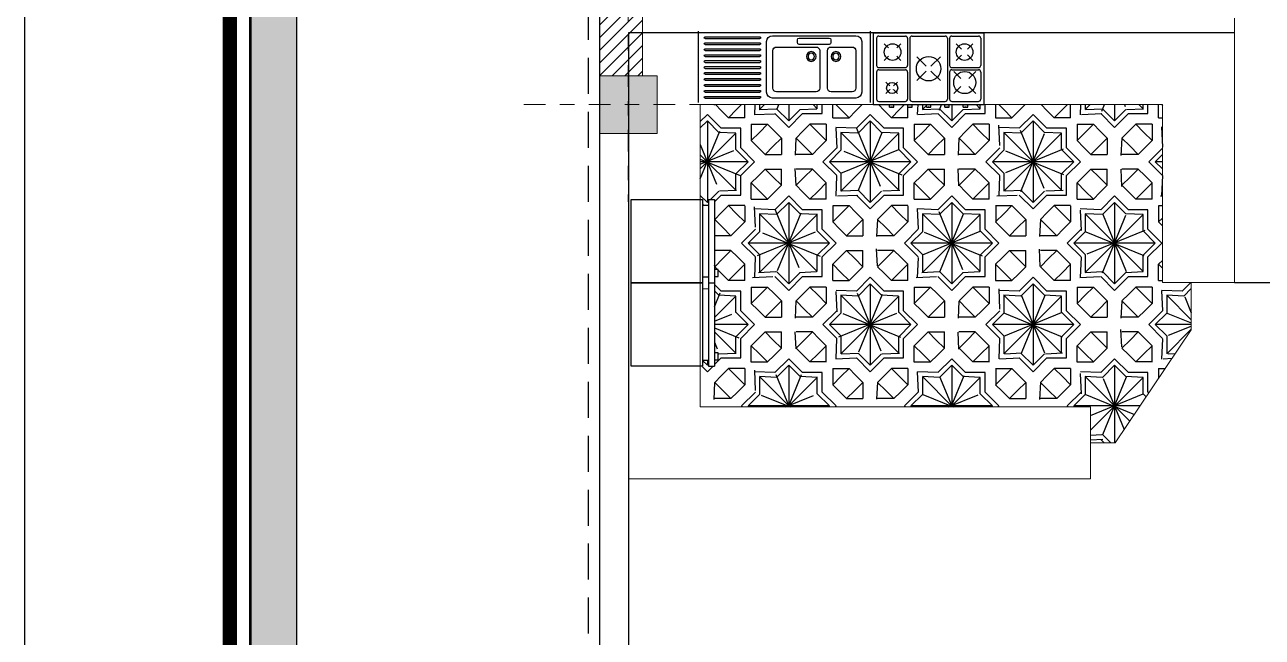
# Model space of a CAD drawing. Header units: inches. Extents: x 70 to 1974, y -315 to 363.
# Drawn here: x 101.33 to 109.92, y -83.4 to -79.14 of the extents above; entities that cross this region are included whole.
import ezdxf

# ---------------------------------------------------------------- set-up
doc = ezdxf.new("R2010")
doc.units = ezdxf.units.IN
doc.header["$MEASUREMENT"] = 0
doc.linetypes.add('DASHDOT', pattern=[1, 0.5, -0.25, 0, -0.25])
doc.linetypes.add('HIDDEN', pattern=[0.375, 0.25, -0.125])
for name, color, linetype, lineweight in [('1', 19, 'Continuous', 5), ('3', 244, 'Continuous', 20), ('LAYER1', 8, 'Continuous', 9)]:
    doc.layers.add(name, color=color, linetype=linetype, lineweight=lineweight)
for name, color, linetype in [('7', 7, 'Continuous'), ('fer', 8, 'Continuous'), ('fernesher  01', 8, 'Continuous'), ('Fur', 1, 'Continuous'), ('HATCH', 253, 'Continuous'), ('HID', 5, 'HIDDEN')]:
    doc.layers.add(name, color=color, linetype=linetype)
doc.layers.add('AX', color=7, linetype='Continuous', lineweight=18, true_color=0xb7ad8f)
doc.layers.add('moble', color=7, linetype='Continuous', lineweight=5, true_color=0x32414e)

# ---------------------------------------------------------------- blocks, each defined once
blk = doc.blocks.new('eg')
at = {"layer": 'Fur', "color": 252}
for p, q in [((1.137e-13, 0.4999999999999149), (0, 0)), ((0.6833635587054232, 0.4685546874999035), (0.1002594337055598, 0.4685546874999035)), ((0.2746239962054915, 0.4397188333332453), (0.2746239962054915, 0.4200467916665788)), ((0.4965693920388503, 0.4521484374999149), (0.2870536003722464, 0.4521484374999149)), ((0.5089989962054915, 0.4200467916665788), (0.5089989962054915, 0.4397188333332453)), ((1.156394829538839, 0.4602213541665777), (0.7731265795389392, 0.4602213541665777)), ((1.156394829538839, 0.447721354166589), (0.7731265795389392, 0.447721354166589)), ((1.204311496205491, 0.4999999999999149), (1.204311496205491, -8.53e-14)), ((0.0584130795388092, 0.426708333333238), (0.0584130795388092, 0.0732916666665631)), ((0.100014621205446, 0.3631793333332496), (0.100014621205446, 0.1004925624999089)), ((0.2735454962055428, 0.3888671874998977), (0.1257024753722362, 0.3888671874998977)), ((0.2870536003722464, 0.4076171874999092), (0.4965693920388503, 0.4076171874999092)), ((0.2992333712054461, 0.1004925624999089), (0.2992333712054461, 0.3631793333332496)), ((0.3531396212055142, 0.3631793333332496), (0.3531396212055142, 0.1004925624999089)), ((0.6555767670388378, 0.3888671874998977), (0.3788274962055311, 0.3888671874998977)), ((0.6812646212055145, 0.1004925624999089), (0.6812646212055145, 0.3631793333332496)), ((0.7252099128721738, 0.0732916666665631), (0.7252099128721738, 0.426708333333238)), ((1.156394829538839, 0.4185546874999205), (0.7731265795389392, 0.4185546874999205)), ((1.156394829538839, 0.4060546874999035), (0.7731265795389392, 0.4060546874999035)), ((1.156394829538839, 0.3768880208332348), (0.7731265795389392, 0.3768880208332348)), ((1.156394829538839, 0.3643880208332462), (0.7731265795389392, 0.3643880208332462)), ((1.156394829538839, 0.3352213541665776), (0.7731265795389392, 0.3352213541665776)), ((1.156394829538839, 0.3227213541665606), (0.7731265795389392, 0.3227213541665606)), ((1.156394829538839, 0.2935546874998919), (0.7731265795389392, 0.2935546874998919)), ((1.156394829538839, 0.2810546874999034), (0.7731265795389392, 0.2810546874999034)), ((1.156394829538839, 0.2518880208332348), (0.7731265795389392, 0.2518880208332348)), ((1.156394829538839, 0.2393880208332462), (0.7731265795389392, 0.2393880208332462)), ((1.156394829538839, 0.2102213541665776), (0.7731265795389392, 0.2102213541665776)), ((1.156394829538839, 0.1977213541665605), (0.7731265795389392, 0.1977213541665605)), ((1.156394829538839, 0.168554687499892), (0.7731265795389392, 0.168554687499892)), ((1.156394829538839, 0.1560546874999034), (0.7731265795389392, 0.1560546874999034)), ((1.156394829538839, 0.1268880208332348), (0.7731265795389392, 0.1268880208332348)), ((1.156394829538839, 0.1143880208332177), (0.7731265795389392, 0.1143880208332177)), ((0.1002594337055598, 0.0314452916665573), (0.6833635231407698, 0.0314452916665573)), ((0.1257024753722362, 0.074804687499892), (0.2735454962055428, 0.074804687499892)), ((0.3788274962055311, 0.074804687499892), (0.6555767670388378, 0.074804687499892)), ((1.156394829538839, 0.0852213541665492), (0.7731265795389392, 0.0852213541665492)), ((1.156394829538839, 0.0727213541665606), (0.7731265795389392, 0.0727213541665606)), ((1.156394829538839, 0.043554687499892), (0.7731265795389392, 0.043554687499892)), ((1.156394829538839, 0.0310546874999034), (0.7731265795389392, 0.0310546874999034))]:
    blk.add_line(p, q, dxfattribs=at)
for centre, radius in [((0.2396514882098017, 0.3226322034968518), 0.0339843750000019), ((0.4127215042010448, 0.3226322034968518), 0.0339843750000019), ((0.2396514882098017, 0.3226322034968518), 0.0222656250000013), ((0.4127215042010448, 0.3226322034968518), 0.0222656250000013)]:
    blk.add_circle(centre, radius, dxfattribs=at)
for centre, radius, start, end in [((0.1002594337054461, 0.426708333333238), 0.041846354166669, 90, 180), ((0.2870536003721327, 0.4397188333332167), 0.0124296041666674, 90, 180), ((0.4965693920388503, 0.4397188333332167), 0.0124296041666674, 0, 90), ((0.6833635587054232, 0.426708333333238), 0.041846354166669, 0, 90), ((0.7731265795389392, 0.4539713541665833), 0.0062500000000003, 90, 270), ((1.156394829538839, 0.4539713541665833), 0.0062500000000003, 270, 90), ((0.1257024753721225, 0.3631793333332212), 0.0256878541666681, 90, 180), ((0.2735454962055428, 0.3631793333332212), 0.0256878541666681, 0, 90), ((0.2870536003721327, 0.4200467916665504), 0.0124296041666674, 180, 270), ((0.3788274962055311, 0.3631793333332212), 0.0256878541666681, 90, 180), ((0.4965693920388503, 0.4200467916665504), 0.0124296041666674, 270, 0), ((0.6555767670388378, 0.3631793333332212), 0.0256878541666681, 0, 90), ((0.7731265795389392, 0.4123046874999261), 0.0062500000000003, 90, 270), ((0.7731265795389392, 0.3706380208332405), 0.0062500000000003, 90, 270), ((1.156394829538839, 0.4123046874999261), 0.0062500000000003, 270, 90), ((1.156394829538839, 0.3706380208332405), 0.0062500000000003, 270, 90), ((0.7731265795389392, 0.3289713541665833), 0.0062500000000003, 90, 270), ((0.7731265795389392, 0.2873046874998977), 0.0062500000000003, 90, 270), ((1.156394829538839, 0.3289713541665833), 0.0062500000000003, 270, 90), ((1.156394829538839, 0.2873046874998977), 0.0062500000000003, 270, 90), ((0.7731265795389392, 0.2456380208332405), 0.0062500000000003, 90, 270), ((0.7731265795389392, 0.2039713541665549), 0.0062500000000003, 90, 270), ((1.156394829538839, 0.2456380208332405), 0.0062500000000003, 270, 90), ((1.156394829538839, 0.2039713541665549), 0.0062500000000003, 270, 90), ((0.1257024753721225, 0.1004925624998805), 0.0256878541666681, 180, 270), ((0.2735454962055428, 0.1004925624998805), 0.0256878541666681, 270, 0), ((0.3788274962055311, 0.1004925624998805), 0.0256878541666681, 180, 270), ((0.6555767670388378, 0.1004925624998805), 0.0256878541666681, 270, 0), ((0.7731265795389392, 0.1623046874998977), 0.0062500000000003, 90, 270), ((0.7731265795389392, 0.1206380208332405), 0.0062500000000003, 90, 270), ((1.156394829538839, 0.1623046874998977), 0.0062500000000003, 270, 90), ((1.156394829538839, 0.1206380208332405), 0.0062500000000003, 270, 90), ((0.1002594337054461, 0.0732916666665347), 0.041846354166669, 180, 270), ((0.6833635231407698, 0.0732916813979046), 0.0418463897313547, 270.0000486949115, 359.999979829907), ((0.7731265795389392, 0.0789713541665549), 0.0062500000000003, 90, 270), ((0.7731265795389392, 0.0373046874998977), 0.0062500000000003, 90, 270), ((1.156394829538839, 0.0789713541665549), 0.0062500000000003, 270, 90), ((1.156394829538839, 0.0373046874998977), 0.0062500000000003, 270, 90)]:
    blk.add_arc(centre, radius, start, end, dxfattribs=at)
blk = doc.blocks.new('GAZ')
at = {"layer": '1'}
h = blk.add_hatch(color=256, dxfattribs=at)
h.paths.add_polyline_path([(-0.8533333333333388, -0.6499999999999914), (-0.8533333333333386, -0.6735827389778742), (-0.8133333333333325, -0.6735827389778777), (-0.8133333333333325, -0.6499999999999915)])
h.paths.add_polyline_path([(-0.6472281132905593, -0.6735827389778812), (-0.6472281132905593, -0.6499999999999915), (-0.6872281132905655, -0.6499999999999914), (-0.6872281132905655, -0.6735827389778777)])
h.paths.add_polyline_path([(-0.4799999999999969, -0.6735827389778778), (-0.4799999999999969, -0.6499999999999915), (-0.5200000000000032, -0.6499999999999914), (-0.5200000000000032, -0.6735827389778777)])
h.paths.add_polyline_path([(-0.3133333333333326, -0.6735827389778744), (-0.3133333333333326, -0.6499999999999915), (-0.3533333333333388, -0.6499999999999915), (-0.3533333333333389, -0.6735827389778742)])
h.paths.add_polyline_path([(-0.1866666666666674, -0.6499999999999916), (-0.1866666666666674, -0.6735827389778742), (-0.1466666666666612, -0.6735827389778742), (-0.1466666666666612, -0.6499999999999915)])
at = {"layer": 'fer', "linetype": 'Continuous'}
for p, q in [((-1.000000000000056, -1.42e-14), (0, 0)), ((-1.000000000000056, -1.42e-14), (-1, -0.6499999999999915)), ((0, -1.42e-14), (0, -0.6499999999999915)), ((-1, -0.6499999999999915), (0, -0.6499999999999915))]:
    blk.add_line(p, q, dxfattribs=at)
at = {"layer": 'fernesher  01', "linetype": 'Continuous'}
for p, q in [((-0.9700000000000556, -0.0500000000000149), (-0.9700000000000414, -0.2950000000000017)), ((-0.9500000000000524, -0.0300000000000154), (-0.7100000000000506, -0.0300000000000083)), ((-0.9000000000000341, -0.1000000000000369), (-0.8625000000000682, -0.1375000000000313)), ((-0.7875000000000228, -0.1375000000000455), (-0.750000000000057, -0.1000000000000369)), ((-0.6900000000000475, -0.0500000000000078), (-0.6900000000000192, -0.2949999999999946)), ((-0.6700000000000585, -0.0500000000000114), (-0.670000000000016, -0.5999999999999908)), ((-0.6500000000000555, -0.0300000000000118), (-0.3500000000000085, -0.0300000000000047)), ((-0.3300000000000054, -0.0500000000000043), (-0.3299999999999983, -0.5999999999999872)), ((-0.3099999999999952, -0.0500000000000007), (-0.3099999999999952, -0.2949999999999875)), ((-0.289999999999992, -0.0300000000000011), (-0.0500000000000043, -0.0300000000000011)), ((-0.25, -0.0999999999999943), (-0.2022824262630252, -0.1477175737369407)), ((-0.1485771619630327, -0.1485771619629475), (-0.0999999999999659, -0.0999999999999943)), ((-0.0300000000000011, -0.0500000000000007), (-0.029999999999994, -0.294999999999991)), ((-0.9000000000000341, -0.2499999999999858), (-0.8625000000000682, -0.2125000000000057)), ((-0.7875000000000796, -0.2125000000000057), (-0.750000000000057, -0.2499999999999858)), ((-0.606066017177966, -0.2189339828220653), (-0.5212132034355932, -0.3037867965644665)), ((-0.4787867965644069, -0.3037867965644523), (-0.3939339828220341, -0.2189339828220653)), ((-0.2500000000000568, -0.2500000000000284), (-0.2019892862467714, -0.2019892862467003)), ((-0.1488610660080099, -0.2011389339920129), (-0.1000000000000227, -0.2500000000000284)), ((-0.9500000000000384, -0.3150000000000013), (-0.7100000000000222, -0.3149999999999942)), ((-0.9500000000000384, -0.3350000000000044), (-0.7100000000000293, -0.3349999999999973)), ((-0.289999999999992, -0.3149999999999871), (-0.0499999999999972, -0.3149999999999906)), ((-0.289999999999992, -0.3349999999999937), (-0.0500000000000043, -0.3349999999999973)), ((-0.9700000000000414, -0.3550000000000039), (-0.970000000000013, -0.5999999999999944)), ((-0.6900000000000261, -0.3549999999999969), (-0.6900000000000192, -0.5999999999999872)), ((-0.606066017177966, -0.4310660171780114), (-0.5212132034355932, -0.3462132034356387)), ((-0.4787867965644069, -0.3462132034356529), (-0.3939339828220341, -0.4310660171780257)), ((-0.3099999999999952, -0.3549999999999933), (-0.3099999999999952, -0.5999999999999908)), ((-0.2735632591782746, -0.3499999999999943), (-0.2089765655853739, -0.4145866935928666)), ((-0.1381499527711867, -0.4145866935929377), (-0.0735632591783428, -0.3499999999999943)), ((-0.0300000000000011, -0.3549999999999969), (-0.029999999999994, -0.5999999999999908)), ((-0.8870181794697487, -0.4471030037222193), (-0.8511453216951849, -0.4809676533032814)), ((-0.8870181794697487, -0.5482084051059247), (-0.8511453216951849, -0.5143437555248624)), ((-0.8157899826358062, -0.480967653303253), (-0.7799171248612993, -0.4471030037222193)), ((-0.8157899826358062, -0.5143437555249193), (-0.7799171248612993, -0.5482084051059247)), ((-0.2735632591782746, -0.5499999999998977), (-0.2089765655853739, -0.4854133064070112)), ((-0.1381499527712435, -0.485413306406997), (-0.0735632591783428, -0.5499999999998977)), ((-0.95000000000001, -0.6199999999999904), (-0.7100000000000222, -0.6199999999999868)), ((-0.8533333333333388, -0.6735827389778742), (-0.8533333333333388, -0.6499999999999915)), ((-0.8533333333333388, -0.6735827389778742), (-0.8533333333333388, -0.6499999999999915)), ((-0.8533333333333388, -0.6735827389778742), (-0.8533333333333388, -0.6499999999999915)), ((-0.8133333333333325, -0.6735827389778742), (-0.8133333333333325, -0.6499999999999915)), ((-0.6872281132905655, -0.6735827389778742), (-0.6872281132905655, -0.6499999999999915)), ((-0.6500000000000128, -0.6199999999999904), (-0.3500000000000014, -0.6199999999999868)), ((-0.6472281132905593, -0.6735827389778742), (-0.6472281132905593, -0.6499999999999915)), ((-0.5200000000000032, -0.6735827389778742), (-0.5200000000000032, -0.6499999999999915)), ((-0.4799999999999969, -0.6735827389778742), (-0.4799999999999969, -0.6499999999999915)), ((-0.3533333333333388, -0.6735827389778742), (-0.3533333333333388, -0.6499999999999915)), ((-0.3133333333333326, -0.6735827389778742), (-0.3133333333333326, -0.6499999999999915)), ((-0.289999999999992, -0.6199999999999904), (-0.0499999999999972, -0.6199999999999904)), ((-0.1866666666666674, -0.6735827389778742), (-0.1866666666666674, -0.6499999999999915)), ((-0.1466666666666612, -0.6735827389778742), (-0.1466666666666612, -0.6499999999999915)), ((-0.8533333333333388, -0.6735827389778742), (-0.8133333333333325, -0.6735827389778777)), ((-0.6872281132905655, -0.6735827389778777), (-0.6472281132905593, -0.6735827389778813)), ((-0.5200000000000032, -0.6735827389778777), (-0.4799999999999969, -0.6735827389778777)), ((-0.3533333333333388, -0.6735827389778742), (-0.3133333333333326, -0.6735827389778742)), ((-0.1866666666666674, -0.6735827389778742), (-0.1466666666666612, -0.6735827389778742))]:
    blk.add_line(p, q, dxfattribs=at)
for points in [[(-0.8511453216951849, -0.479978034884411), (-0.8511453216951849, -0.4809676533032814)], [(-0.8511453216951849, -0.5143437555248624), (-0.8511453216951849, -0.5153333739437329)], [(-0.8157899826358062, -0.480967653303253), (-0.8157899826358062, -0.479978034884411)], [(-0.8157899826358062, -0.5153333739437329), (-0.8157899826358062, -0.5143437555249193)]]:
    blk.add_lwpolyline(points, dxfattribs=at)
for centre, radius in [((-0.8250000000000454, -0.1750000000000114), 0.0749999999999782), ((-0.1750000000000114, -0.1750000000000114), 0.0750000000000219), ((-0.5, -0.3250000000000455), 0.110697663312876), ((-0.1735632591783087, -0.4499999999999461), 0.0999999999999563), ((-0.8294380326089481, -0.4999999999999574), 0.05)]:
    blk.add_circle(centre, radius, dxfattribs=at)
for centre, start, end in [((-0.9500000000000524, -0.0500000000000149), 90.00000000000087, 180.000000000005), ((-0.7100000000000506, -0.0500000000000078), 4.1347e-12, 90.00000000000084), ((-0.6500000000000555, -0.0500000000000114), 90.00000000000118, 180.0000000000041), ((-0.3500000000000085, -0.0500000000000043), 6.87e-13, 90.00000000000125), ((-0.289999999999992, -0.0500000000000007), 90.00000000000078, 180.0000000000013), ((-0.0500000000000043, -0.0500000000000007), 0, 90.00000000000084), ((-0.9500000000000384, -0.2950000000000017), 180.0000000000046, 270.0000000000014), ((-0.9500000000000384, -0.3550000000000039), 90.00000000000156, 180.0000000000046), ((-0.7100000000000222, -0.2949999999999946), 270.0000000000016, 4.6054e-12), ((-0.7100000000000293, -0.3549999999999969), 1.5267e-12, 90.00000000000144), ((-0.289999999999992, -0.2949999999999875), 180, 270), ((-0.289999999999992, -0.3549999999999933), 90, 180), ((-0.0499999999999972, -0.294999999999991), 269.9999999999992, 359.9999999999984), ((-0.0500000000000043, -0.3549999999999969), 3.0533e-12, 90), ((-0.95000000000001, -0.5999999999999908), 180.0000000000054, 270), ((-0.7100000000000222, -0.5999999999999872), 270, 2.8498e-12), ((-0.6500000000000128, -0.5999999999999908), 180.0000000000042, 270.0000000000006), ((-0.3500000000000014, -0.5999999999999872), 270.0000000000006, 7.124e-13), ((-0.289999999999992, -0.5999999999999908), 180.0000000000007, 269.9999999999992), ((-0.0499999999999972, -0.5999999999999908), 270, 0)]:
    blk.add_arc(centre, 0.02, start, end, dxfattribs=at)
for p in [(-0.8333333333333357, -0.6735827389778742), (-0.6872281132905655, -0.6735827389778742), (-0.5, -0.6735827389778742), (-0.3333333333333357, -0.6735827389778742), (-0.1666666666666643, -0.6735827389778742)]:
    blk.add_point(p, dxfattribs=at)
blk = doc.blocks.new('REFREJRATOR')
at = {"layer": 'fer', "linetype": 'Continuous'}
for p, q in [((0, 0), (-0.6433177568515518, 0)), ((-0.6433177568515518, 0), (-0.6433177568515518, -0.5514152201584644)), ((0, -0.5514152201584644), (0, 0)), ((-0.6433177568515518, -0.5514152201584644), (0, -0.5514152201584644)), ((-0.5973664885050101, -0.5514152201584644), (-0.5973664885050205, -0.5973664885049992)), ((-0.0459512683465313, -0.5514152201584644), (-0.0459512683465313, -0.5973664885049992)), ((-0.6433177568515518, -0.5973664885049992), (-0.6433177568515518, -0.6433177568515376)), ((-0.6433177568515518, -0.5973664885049992), (0, -0.5973664885049992)), ((-0.6433177568515518, -0.6433177568515376), (0, -0.6433177568515376)), ((-0.1007355184031695, -0.6712356694628312), (-0.1007355184031695, -0.6433177568515376)), ((-0.0472210323860871, -0.6433177568515376), (-0.0472210323860871, -0.6712356694628312)), ((0, -0.5973664885049992), (0, -0.6433177568515376)), ((-0.0472210323860871, -0.6712356694628312), (-0.1007355184031695, -0.6712356694628312))]:
    blk.add_line(p, q, dxfattribs=at)
blk = doc.blocks.new('k1')
at = {"true_color": 0x636466}
h = blk.add_hatch(color=251, dxfattribs=at)
h.dxf.hatch_style = 1
h.paths.add_polyline_path([(-480.4940784287566, -162.3340042735704), (-480.4937575192731, -163.0258158741363), (-480.4943993382401, -198.9467275397004), (-480.1796555288405, -198.9467275397004), (-480.179976438324, -162.3340042735704)])
blk.add_line((-480.1780806127778, -162.6335082072859), (-480.1780806127778, -198.9489495776037))
for points in [[(-452.3662791190941, -202.6666823076705), (-482.0662791190941, -202.6666823076705), (-482.0662791190941, -160.6623965933848), (-452.3662791190941, -160.6623965933848)], [(-482.0662791190941, -160.6623965933848), (-452.3662791190941, -160.6623965933848), (-452.3662791190941, -202.6666823076705), (-482.0662791190941, -202.6666823076705)]]:
    blk.add_lwpolyline(points, close=True)
blk.add_lwpolyline([(-480.1780806127778, -162.6335082072859), (-480.1780806127778, -198.9489495776037), (-480.4945785107726, -198.9489495776037), (-480.4945785107726, -162.3187643978863), (-480.1780806127778, -162.3187643978863)])
at = {"layer": '3', "const_width": 0.1}
for points in [[(-480.6412779777999, -192.1368318314293), (-480.6412779777999, -162.3187643978863)], [(-480.6412779777999, -198.9460867774739), (-480.6412779777999, -162.3187643978863)]]:
    blk.add_lwpolyline(points, dxfattribs=at)
at = {"layer": '7', "lineweight": 30}
blk.add_line((-480.505732694297, -198.9460867774739), (-480.5028779778, -162.3187643978863), dxfattribs=at)
blk = doc.blocks.new('s.botoni')
at = {"layer": 'AX'}
h = blk.add_hatch(color=256, dxfattribs=at)
h.paths.add_polyline_path([(19.47282240732161, 218.8251513843373), (19.47282240732161, 219.1106406472612), (19.75831167024549, 219.1106406472612), (19.75831167024549, 218.8251513843373)])
h.paths.add_polyline_path([(19.75831167024549, 218.7109556791678), (19.47282240732161, 218.7109556791678), (19.47282240732161, 218.8251513843373), (19.75831167024549, 218.8251513843373)])
h.paths.add_polyline_path([(19.47282240732161, 218.7109556791678), (19.35862670215204, 218.7109556791678), (19.35862670215204, 218.8251513843373), (19.47282240732161, 218.8251513843373)])
h.paths.add_polyline_path([(19.47282240732161, 218.8251513843373), (19.35862670215204, 218.8251513843373), (19.35862670215204, 219.1106406472612), (19.47282240732161, 219.1106406472612)])
at = {"layer": 'AX', "linetype": 'DASHDOT', "ltscale": 0.3}
for p, q in [((19.55758754362087, 219.6356406472612), (19.55758754362087, 218.2356406472611)), ((18.83362670215207, 218.9107981632145), (20.23362670215205, 218.9107981632145))]:
    blk.add_line(p, q, dxfattribs=at)
at = {"layer": 'AX', "linetype": 'Continuous'}
blk.add_lwpolyline([(19.35862670215204, 218.7109556791678), (19.75831167024549, 218.7109556791678), (19.75831167024549, 219.1106406472612), (19.35862670215204, 219.1106406472612), (19.35862670215204, 218.7109556791678)], dxfattribs=at)
blk = doc.blocks.new('s13')
at = {"layer": 'AX', "linetype": 'Continuous'}
h = blk.add_hatch(dxfattribs=at)
h.set_pattern_fill('ANSI31', color=256, scale=0.5)
h.set_pattern_definition([(45, (0, 0), (-0.04419417382415922, 0.04419417382415922), [])])
h.paths.add_polyline_path([(113.607708827373, -32.89527103637658), (113.3087479859042, -32.89527103637658), (113.3087479859042, -37.49574358423652), (113.607708827373, -37.49574358423652)])
blk.add_lwpolyline([(113.3087479859042, -32.89527103637658), (113.607708827373, -32.89527103637658), (113.607708827373, -37.49574358423652), (113.3087479859042, -37.49574358423652)], close=True, dxfattribs=at)
blk.add_blockref('s.botoni', (93.95012128375217, -256.6063842314977), dxfattribs=at)

msp = doc.modelspace()

# ---------------------------------------------------------------- hatches: boundary and pattern name
at = {"layer": 'HATCH', "true_color": 0x986943}
h = msp.add_hatch(dxfattribs=at)
h.set_pattern_fill('AR2', color=35, scale=0.8, angle=765, pattern_type=2)
h.set_pattern_definition([(135, (-82.35707449315882, -88.18144025196665), (-1.131370849898476, 1.665334536937735e-15), [0.08000000000000002, -0.7200000000000001]), (135, (-82.45324101540018, -88.27760677420804), (-1.131370849898476, 1.665334536937735e-15), [0.08000000000000002, -0.7200000000000001]), (135, (-82.61163293438597, -88.43599869319382), (-1.131370849898476, 1.665334536937735e-15), [0.08000000000000002, -0.7200000000000001]), (135, (-82.70779945662736, -88.53216521543519), (-1.131370849898476, 1.665334536937735e-15), [0.08000000000000002, -0.7200000000000001]), (315, (-82.25525111666795, -88.98471355539459), (1.131370849898476, -1.887379141862766e-15), [0.08000000000000002, -0.7200000000000001]), (315, (-82.15908459442659, -88.8885470331532), (1.131370849898476, -1.887379141862766e-15), [0.08000000000000002, -0.7200000000000001]), (315, (-82.0006926754408, -88.73015511416742), (1.131370849898476, -1.887379141862766e-15), [0.08000000000000002, -0.7200000000000001]), (315, (-81.90452615319941, -88.63398859192606), (1.131370849898476, -1.887379141862766e-15), [0.08000000000000002, -0.7200000000000001]), (225, (-82.70779945662736, -88.63398859192606), (-1.77635683940025e-15, -1.131370849898476), [0.08000000000000002, -0.7200000000000001]), (225, (-82.61163293438597, -88.73015511416742), (-1.77635683940025e-15, -1.131370849898476), [0.08000000000000002, -0.7200000000000001]), (225, (-82.35707449315882, -88.98471355539459), (-1.77635683940025e-15, -1.131370849898476), [0.08000000000000002, -0.7200000000000001]), (225, (-82.45324101540018, -88.8885470331532), (-1.77635683940025e-15, -1.131370849898476), [0.08000000000000002, -0.7200000000000001]), (45, (-81.90452615319941, -88.53216521543519), (1.665334536937735e-15, 1.131370849898476), [0.08000000000000002, -0.7200000000000001]), (45, (-82.0006926754408, -88.43599869319382), (1.665334536937735e-15, 1.131370849898476), [0.08000000000000002, -0.7200000000000001]), (45, (-82.15908459442659, -88.27760677420804), (1.665334536937735e-15, 1.131370849898476), [0.08000000000000002, -0.7200000000000001]), (45, (-82.25525111666795, -88.18144025196665), (1.665334536937735e-15, 1.131370849898476), [0.08000000000000002, -0.7200000000000001]), (22.21760000000007, (-82.5098095578951, -88.66227286317351), (24.89015788924129, 10.18234053348832), [0.4338480000000001, -42.9509424]), (180, (-82.02332009243875, -88.58307690368062), (-0.5656856000000008, -0.5656855999999992), [0.5656856, -0.5656856]), (45, (-82.5098095578951, -88.78672365666233), (1.665334536937735e-15, 1.131370849898476), [0.568, -0.232]), (315, (-82.5098095578951, -88.37943015069891), (1.131370849898476, -1.887379141862766e-15), [0.568, -0.232]), (67.78239999999992, (-82.39101561865576, -88.78106680241285), (6.22254097286253, 15.27350604738831), [0.4338480000000001, -42.9509424]), (292.2175999999999, (-82.39101561865576, -88.38508700494839), (10.18234053348833, -24.89015788924128), [0.4338479999999993, -42.95094239999991]), (337.7823999999999, (-82.5098095578951, -88.50388094418773), (15.2735060473883, -6.222540972862537), [0.4338480000000001, -42.9509424]), (270, (-82.30616280491338, -88.30023419120602), (0.5656855999999992, -0.5656856000000011), [0.5656856, -0.5656856]), (135, (-82.20999628267202, -88.35114587945145), (-1.131370849898476, 1.665334536937735e-15), [0.136, -0.664]), (225, (-82.30616280491338, -88.25497935721006), (-1.77635683940025e-15, -1.131370849898476), [0.136, -0.664]), (177.7093999999999, (-82.40232932715475, -88.35114587945145), (-1.131371200788845, 8.946640606133371e-08), [0.1415343999999997, -14.01191039999998]), (272.2905999999999, (-82.54375068339206, -88.34548902520194), (0.5656828562759779, -13.01076451173857), [0.1415344, -14.0119104]), (225, (-82.53809382914258, -88.48691038143926), (-1.77635683940025e-15, -1.131370849898476), [0.136, -0.664]), (315, (-82.63426035138394, -88.58307690368062), (1.131370849898476, -1.887379141862766e-15), [0.136, -0.664]), (267.7093999999998, (-82.53809382914258, -88.67924342592198), (-8.946640617235602e-08, -1.131371200788845), [0.1415344, -14.0119104]), (2.290599999999898, (-82.54375068339206, -88.8206647821593), (13.01076451173857, 0.565682856275969), [0.1415344, -14.0119104]), (315, (-82.40232932715475, -88.81500792790979), (1.131370849898476, -1.887379141862766e-15), [0.136, -0.664]), (45, (-82.30616280491338, -88.91117445015118), (1.665334536937735e-15, 1.131370849898476), [0.136, -0.664]), (0, (-82.20999628267202, -88.81500792790979), (0.5656856000000009, 0.5656855999999991), [0.1357648, -0.9956064]), (90, (-82.07423178068419, -88.81500792790979), (-0.5656855999999992, 0.5656856000000008), [0.1357648, -0.9956064]), (45, (-82.07423178068419, -88.67924342592198), (1.665334536937735e-15, 1.131370849898476), [0.136, -0.664]), (135, (-81.97806525844283, -88.58307690368062), (-1.131370849898476, 1.665334536937735e-15), [0.136, -0.664]), (90, (-82.07423178068419, -88.48691038143926), (-0.5656855999999992, 0.5656856000000008), [0.1357648, -0.9956064]), (180, (-82.07423178068419, -88.35114587945145), (-0.5656856000000008, -0.5656855999999992), [0.1357648, -0.9956064]), (135, (-82.22696684542049, -88.37943015069891), (-1.131370849898476, 1.665334536937735e-15), [0.112, -0.6880000000000001]), (225, (-82.30616280491338, -88.30023419120602), (-1.77635683940025e-15, -1.131370849898476), [0.12, -0.68]), (177.2737, (-82.39101561865576, -88.38508700494839), (-1.131370945232871, 1.122541815057332e-08), [0.1189288, -11.7739264]), (270, (-82.5098095578951, -88.37943015069891), (0.5656855999999992, -0.5656856000000011), [0.1244504, -1.00692]), (225, (-82.5098095578951, -88.50388094418773), (-1.77635683940025e-15, -1.131370849898476), [0.112, -0.6880000000000001]), (315, (-82.58900551738799, -88.58307690368062), (1.131370849898476, -1.887379141862766e-15), [0.112, -0.6880000000000001]), (270, (-82.5098095578951, -88.66227286317351), (0.5656855999999992, -0.5656856000000011), [0.1244504, -1.00692]), (2.726299999999995, (-82.5098095578951, -88.78672365666233), (10.74802328916095, 0.5656831439223566), [0.1189288, -11.7739264]), (315, (-82.39101561865576, -88.78106680241285), (1.131370849898476, -1.887379141862766e-15), [0.12, -0.68]), (45, (-82.30616280491338, -88.86591961615522), (1.665334536937735e-15, 1.131370849898476), [0.112, -0.6880000000000001]), (2.726299999999995, (-82.22696684542049, -88.78672365666233), (10.74802328916095, 0.5656831439223566), [0.1189288, -11.7739264]), (90, (-82.10817290618115, -88.78106680241285), (-0.5656855999999992, 0.5656856000000008), [0.1131368, -1.0182336]), (45, (-82.10817290618115, -88.66792971742302), (1.665334536937735e-15, 1.131370849898476), [0.12, -0.68]), (135, (-82.02332009243875, -88.58307690368062), (-1.131370849898476, 1.665334536937735e-15), [0.12, -0.68]), (90, (-82.10817290618115, -88.49822408993822), (-0.5656855999999992, 0.5656856000000008), [0.1131368, -1.0182336]), (177.2737, (-82.10817290618115, -88.38508700494839), (-1.131370945232871, 1.122541815057332e-08), [0.1189288, -11.7739264]), (270, (-82.0006926754408, -88.32286160820397), (0.5656855999999992, -0.5656856000000011), [0.1131368, -1.0182336]), (315, (-82.0006926754408, -88.43599869319382), (1.131370849898476, -1.887379141862766e-15), [0.064, -0.7360000000000001]), (315, (-81.95543784144485, -88.48125352718975), (1.131370849898476, -1.887379141862766e-15), [0.072, -0.7280000000000001]), (0, (-81.90452615319941, -88.53216521543519), (0.5656856000000009, 0.5656855999999991), [0.1131368, -1.0182336]), (180, (-82.04594750943673, -88.27760677420804), (-0.5656856000000008, -0.5656855999999992), [0.1131368, -1.0182336]), (135, (-82.15908459442659, -88.27760677420804), (-1.131370849898476, 1.665334536937735e-15), [0.072, -0.7280000000000001]), (135, (-82.20999628267202, -88.2266950859626), (-1.131370849898476, 1.665334536937735e-15), [0.064, -0.7360000000000001]), (92.72629999999965, (-82.25525111666795, -88.18144025196665), (-0.5656831439223566, 10.74802328916095), [0.1189287999999999, -11.77392639999999]), (0, (-82.56637810039004, -88.27760677420804), (0.5656856000000009, 0.5656855999999991), [0.1131368, -1.0182336]), (45, (-82.45324101540018, -88.27760677420804), (1.665334536937735e-15, 1.131370849898476), [0.064, -0.7360000000000001]), (45, (-82.40798618140425, -88.23235194021208), (1.665334536937735e-15, 1.131370849898476), [0.072, -0.7280000000000001]), (90, (-82.35707449315882, -88.18144025196665), (-0.5656855999999992, 0.5656856000000008), [0.1131368, -1.0182336]), (270, (-82.61163293438597, -88.32286160820397), (0.5656855999999992, -0.5656856000000011), [0.1131368, -1.0182336]), (225, (-82.61163293438597, -88.43599869319382), (-1.77635683940025e-15, -1.131370849898476), [0.072, -0.7280000000000001]), (225, (-82.6625446226314, -88.48691038143926), (-1.77635683940025e-15, -1.131370849898476), [0.064, -0.7360000000000001]), (180, (-82.70779945662736, -88.53216521543519), (-0.5656856000000008, -0.5656855999999992), [0.1131368, -1.0182336]), (90, (-82.61163293438597, -88.84329219915725), (-0.5656855999999992, 0.5656856000000008), [0.1131368, -1.0182336]), (135, (-82.61163293438597, -88.73015511416742), (-1.131370849898476, 1.665334536937735e-15), [0.072, -0.7280000000000001]), (135, (-82.6625446226314, -88.67924342592198), (-1.131370849898476, 1.665334536937735e-15), [0.064, -0.7360000000000001]), (180, (-82.70779945662736, -88.63398859192606), (-0.5656856000000008, -0.5656855999999992), [0.1131368, -1.0182336]), (0, (-82.56637810039004, -88.8885470331532), (0.5656856000000009, 0.5656855999999991), [0.1131368, -1.0182336]), (315, (-82.45324101540018, -88.8885470331532), (1.131370849898476, -1.887379141862766e-15), [0.064, -0.7360000000000001]), (315, (-82.40798618140425, -88.93380186714916), (1.131370849898476, -1.887379141862766e-15), [0.072, -0.7280000000000001]), (270, (-82.35707449315882, -88.98471355539459), (0.5656855999999992, -0.5656856000000011), [0.1131368, -1.0182336]), (180, (-82.04594750943673, -88.8885470331532), (-0.5656856000000008, -0.5656855999999992), [0.1131368, -1.0182336]), (225, (-82.15908459442659, -88.8885470331532), (-1.77635683940025e-15, -1.131370849898476), [0.072, -0.7280000000000001]), (225, (-82.20999628267202, -88.93945872139864), (-1.77635683940025e-15, -1.131370849898476), [0.064, -0.7360000000000001]), (267.2736999999998, (-82.25525111666795, -88.98471355539459), (-1.122541815057332e-08, -1.131370945232871), [0.1189288, -11.7739264]), (90, (-82.0006926754408, -88.84329219915728), (-0.5656855999999992, 0.5656856000000008), [0.1131368, -1.0182336]), (45, (-82.0006926754408, -88.73015511416742), (1.665334536937735e-15, 1.131370849898476), [0.064, -0.7360000000000001]), (45, (-81.95543784144485, -88.68490028017146), (1.665334536937735e-15, 1.131370849898476), [0.072, -0.7280000000000001]), (0, (-81.90452615319941, -88.63398859192606), (0.5656856000000009, 0.5656855999999991), [0.1131368, -1.0182336])])
h.paths.add_polyline_path([(109.2297588374195, -79.69987178256886), (107.8774742727396, -79.69987178256886), (107.8774742727396, -79.7180123510135), (107.8467050419704, -79.7180123510135), (107.8467050419704, -79.69987178256886), (107.7492691445345, -79.69987178256886), (107.7492691445345, -79.7180123510135), (107.7184999137652, -79.7180123510135), (107.7184999137652, -79.69987178256886), (107.6210640163293, -79.69987178256886), (107.6210640163293, -79.71801235101353), (107.59029478556, -79.71801235101353), (107.59029478556, -79.69987178256886), (107.4924270061057, -79.69987178256886), (107.4924270061057, -79.71801235101353), (107.4616577753365, -79.71801235101353), (107.4616577753365, -79.69987178256886), (107.364653759919, -79.69987178256886), (107.364653759919, -79.71801235101353), (107.3338845291497, -79.7180123510135), (107.3338845291497, -79.69987178256886), (106.0200799762154, -79.69987178256886), (106.0200799762154, -80.35791765921479), (106.0355614282592, -80.35791497245648), (106.0355686054901, -80.39927111334566), (106.0769247463792, -80.3992639361148), (106.0769175691484, -80.35790779522566), (106.1182737100375, -80.3579006179948), (106.1183584571645, -80.84622462524536), (106.1434845781364, -80.84622026468446), (106.143492936683, -80.8943833013746), (106.1183668157112, -80.8943876619355), (106.1183741912693, -80.93688659044304), (106.1184589383963, -81.42521059769379), (106.1435850593681, -81.4252062371329), (106.1435934179148, -81.47336927382304), (106.1184672969429, -81.47337363438393), (106.118474672501, -81.51587256289147), (106.0771185316119, -81.5158797401223), (106.0771113543811, -81.47452359923315), (106.0357552134919, -81.47453077646401), (106.0357623907227, -81.51588691735316), (106.0200799762154, -81.79987178256889), (108.7297588374195, -81.79987178256889), (108.7297588374195, -82.04987178256889), (108.9022964346786, -82.04987178256889), (109.4297588374195, -81.26363694950314), (109.4297588374195, -80.9363108187012), (109.2297588374195, -80.9363108187012)])

# ---------------------------------------------------------------- linework, layer by layer
for p, q in [((105.3200799762154, -74.49987178256887), (105.3200799762154, -89.4998717825689)), ((105.5200799762154, -79.19987178256886), (105.5200799762154, -89.29987178256886)), ((109.7297588374195, -79.19987178256886), (105.5200799762154, -79.19987178256886))]:
    msp.add_line(p, q)
at = {"layer": 'HID', "color": 8}
for p, q in [((105.2400799762154, -74.49987178256887), (105.2400799762154, -89.4998717825689)), ((109.7297588374195, -80.9363108187012), (110.8600799762154, -80.9363108187012))]:
    msp.add_line(p, q, dxfattribs=at)
at = {"layer": 'LAYER1', "linetype": 'ByBlock'}
for p, q in [((109.7297588374195, -79.09987178256887), (109.7297588374195, -80.9363108187012)), ((106.0200799762154, -79.69987178256886), (106.0200799762154, -81.79987178256889)), ((109.2297588374195, -79.69987178256886), (106.0200799762154, -79.69987178256886)), ((109.2297588374195, -79.69987178256886), (109.2297588374195, -80.9363108187012)), ((109.6297588374195, -80.9363108187012), (109.2297588374195, -80.9363108187012)), ((109.4297588374195, -80.9363108187012), (109.4297588374195, -81.26363694950314)), ((109.7297588374195, -80.9363108187012), (109.6297588374195, -80.9363108187012)), ((108.9022964346786, -82.04987178256889), (109.4297588374195, -81.26363694950314)), ((108.7297588374195, -81.79987178256889), (106.0200799762154, -81.79987178256889)), ((108.7297588374195, -81.79987178256889), (108.7297588374195, -82.29987178256889)), ((108.7297588374195, -82.04987178256889), (108.9022964346786, -82.04987178256889)), ((108.7297588374195, -82.29987178256889), (105.5200799762154, -82.29987178256889))]:
    msp.add_line(p, q, dxfattribs=at)

# ---------------------------------------------------------------- block references
for name, p in [('k1', (583.3941067436931, 91.66463775428019)), ('s13', (-7.988668009688809, -42.00428571428569))]:
    msp.add_blockref(name, p)
at = {"layer": 'LAYER1', "linetype": 'ByBlock', "xscale": -0.9917441223247465, "yscale": 0.9917441223247465, "zscale": 0.9917441223247465}
msp.add_blockref('eg', (107.1994147149115, -79.68521308796775), dxfattribs=at)
at = {"layer": 'LAYER1', "linetype": 'ByBlock', "xscale": -0.9000000000014551, "yscale": 0.9000000000014551, "zscale": 0.9000000000014551, "rotation": 90.00994350591498}
for p in [(105.5393882188211, -80.93698707167479), (105.5394887000528, -81.51597304412323)]:
    msp.add_blockref('REFREJRATOR', p, dxfattribs=at)
at = {"layer": 'moble', "xscale": 0.7692307692309441, "yscale": 0.7692307692309441, "zscale": 0.7692307692309441}
msp.add_blockref('GAZ', (107.9902947855601, -79.19987178256886), dxfattribs=at)

doc.saveas('drawing.dxf')
